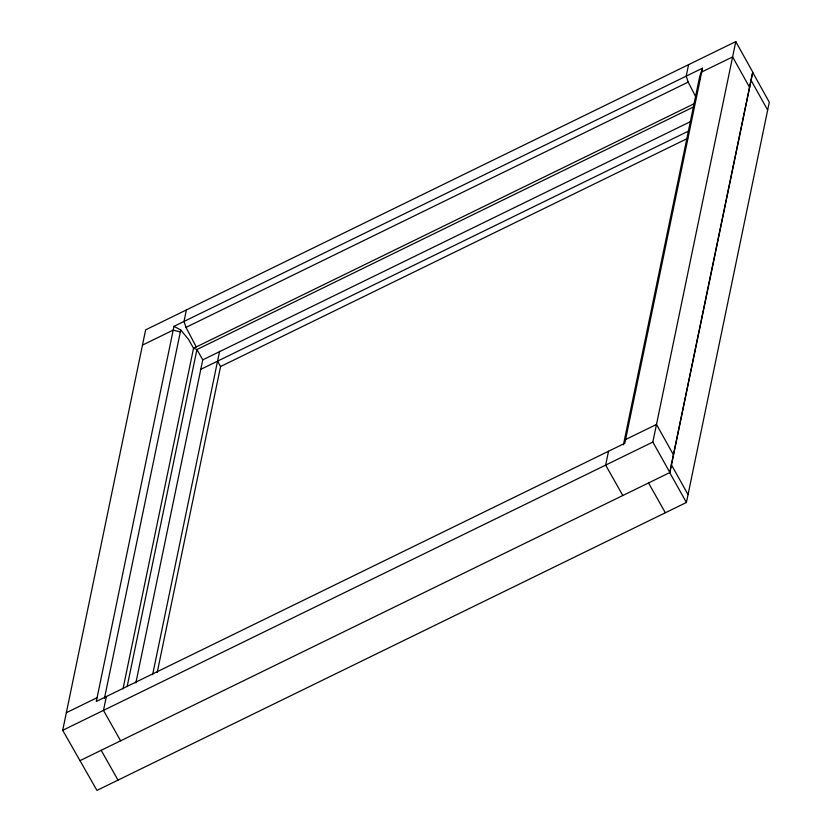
<?xml version="1.0" encoding="UTF-8"?>
<svg xmlns="http://www.w3.org/2000/svg" width="832" height="832" viewBox="0 0 832 832"><rect width="100%" height="100%" fill="white"/><g stroke="black" fill="none" stroke-linecap="round" stroke-linejoin="round"><path stroke-width="1.25" d="M752.617 72.228L769.298 102.19L686.41 502.476L96.949 790.4L62.702 730.298L145.631 329.857L735.779 41.6L752.794 72.176L669.885 472.524L79.986 760.656M173.982 326.342L96.304 701.449L624.811 443.3L702.489 68.193L173.982 326.342L180.742 329.971L188.552 339.425L193.534 348.265L196.934 349.523L202.758 359.861L135.855 682.937M104.468 698.266L180.742 329.971M106.34 696.55L103.47 710.393L120.63 740.802M186.399 309.941L184.018 321.443L185.994 327.402L196.269 346.934M122.99 688.906L193.534 348.265L693.784 103.917M127.14 686.598L196.934 349.523L694.45 106.517M152.62 674.71L219.596 351.27M157.217 672.464L220.574 366.517L217.547 361.14M608.525 451.256L605.654 465.098L622.825 495.508M688.584 64.646L686.202 76.149L688.178 82.108L695.958 97.219M623.428 444.777L699.702 76.492L702.489 68.193M669.885 472.524L652.85 442.042L735.779 41.6M750.714 81.422L669.708 472.607L686.41 502.476M752.388 73.362L750.984 80.153L767.666 110.074M142.47 345.114L173.212 330.096L180.336 331.937M701.709 72.01L732.607 56.909L749.632 87.443M185.994 327.402L688.178 82.108M202.758 359.861L690.934 121.41M200.429 369.512L689.374 130.676M220.574 366.517L687.731 138.33M66.342 712.712L97.084 697.694M625.591 439.546L656.49 424.455L673.525 454.979M62.702 730.298L652.85 442.042M648.523 482.955L665.35 512.762M101.182 750.308L117.998 780.114M671.351 464.682L688.033 494.603M699.702 76.492L700.253 78.874"/></g></svg>
